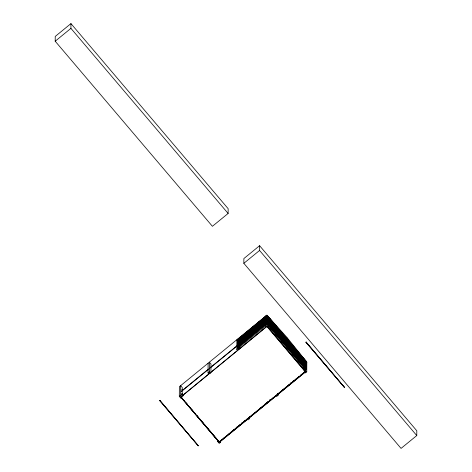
<?xml version="1.0" encoding="UTF-8"?>
<svg xmlns="http://www.w3.org/2000/svg" width="472" height="472" viewBox="0 0 472 472"><rect width="100%" height="100%" fill="white"/><g stroke="black" fill="none" stroke-linecap="round" stroke-linejoin="round"><path stroke-width="0.71" d="M55.194 41.217L55.23 36.444L70.947 23.6L228.153 208.683L228.123 213.45L212.4 226.3L55.194 41.217L70.918 28.367L70.947 23.6M159.796 400.757L159.937 400.403L198.264 445.774L159.796 400.757L159.937 400.403M181.749 397.572L180.9 398.268L179.301 396.386L179.372 386.698L266.892 315.166L286.864 337.332L306.824 362.177L306.753 371.871L305.478 372.915L304.676 371.971M181.378 396.285L180.581 395.341L180.646 385.653L182.245 387.53L182.18 396.533M180.735 397.046L266.981 326.323L305.313 371.694L219.073 442.175L180.735 397.046L266.981 326.323M198.128 445.887L198.269 445.533M208.848 373.83L208.052 372.892L208.117 363.198M210.524 373.258L209.326 371.847L209.397 362.154L210.99 364.036L210.937 372.343M220.518 440.972L220.512 442.352L219.232 443.397L217.633 441.515L217.645 440.134M219.073 442.175L218.123 440.818M237.593 350.336L236.797 349.398L236.867 339.704M237.445 347.681L237.387 339.203L237.445 347.681L266.19 324.187L266.137 315.709L266.19 324.187M267.299 327.651L268.421 326.742L268.485 317.048L266.892 315.166L266.822 324.86L238.885 347.705L238.873 349.292L238.077 348.354L238.083 346.967M239.693 347.463L239.705 345.386M243.847 263.317L243.876 258.55L259.6 245.7L416.805 430.783L416.77 435.556L401.052 448.4L243.847 263.317L259.565 250.467L259.6 245.7M247.18 418.965L247.977 419.903L249.257 418.859L249.269 417.472M265.588 319.674L265.547 325.904L266.344 326.842M267.63 324.606L267.807 318.771L306.139 363.9L306.104 369.623L267.63 324.606L267.807 318.771M267.677 317.691L267.825 316.146L306.157 361.281L306.151 362.708L267.677 317.691L267.825 316.146M275.931 395.471L276.728 396.409L278.008 395.365L278.014 393.978M305.006 368.532L304.995 370.119L268.261 326.872M306.753 371.871L305.154 369.989L305.166 368.602M305.201 363.759L305.225 360.301L306.824 362.177M306.009 342.395L306.145 342.041L344.477 387.412L306.009 342.395L306.145 342.041M305.962 369.735L305.968 368.785M306.003 364.254L306.139 363.9M306.009 362.82L306.151 362.231L267.683 317.213L306.015 362.584M344.342 387.524L344.483 387.17M266.249 315.845L237.499 339.574M255.529 326.5L261.73 321.438M264.544 319.131L266.12 317.615M267.825 316.387L292.298 345.474M267.819 316.865L276.675 327.562M267.819 317.337L306.151 362.708M267.807 319.007L306.139 364.378M267.807 319.249L306.139 364.614M267.801 319.485L306.133 364.856M267.801 319.727L276.657 330.424M256.632 329.161L257.759 328.235M259.447 326.854L260.573 325.934M261.7 325.013L266.096 321.19M267.801 320.199L306.127 365.57M267.795 320.441L306.127 365.812M181.342 391.253L208.577 368.998M210.276 367.605L236.944 345.811M267.795 320.677L306.127 366.048M181.342 391.494L208.577 369.24M209.71 368.308L236.944 346.053M267.795 320.919L275.701 330.5M267.789 321.397L306.121 366.762M267.789 321.633L306.121 367.004M267.789 321.869L306.116 367.24M267.783 322.111L306.116 367.476M267.783 322.346L306.116 367.717M267.783 322.588L276.161 332.731M237.327 347.545L266.078 323.816M267.777 323.06L306.11 368.431M267.777 323.302L306.11 368.673M267.777 323.538L305.968 369.021M267.772 323.78L277.571 335.592M179.301 396.386L180.581 395.341M208.052 372.892L209.326 371.847M236.797 349.398L238.077 348.354M267.772 324.258L306.104 369.623M284.592 339.191L286.864 337.332M303.944 361.346L304.8 360.649M217.633 441.515L218.489 440.818M304.039 370.903L305.154 369.989M305.968 369.263L267.636 324.128L305.962 369.499M269.488 400.268L270.615 399.347M290.345 383.382L291.472 382.462M292.599 381.541L293.726 380.621M233.41 429.992L234.537 429.072M236.23 427.685L237.357 426.765M238.484 425.844L239.611 424.924M241.304 423.543L242.431 422.623M243.558 421.697L244.685 420.776M259.34 408.799L260.467 407.879M264.414 404.651L265.541 403.731M266.668 402.811L267.795 401.89M269.488 400.51L270.615 399.589M231.156 431.915L232.283 430.995M233.41 430.069L234.537 429.148M236.23 427.768L237.357 426.847M238.484 425.927L239.611 425.001M241.304 423.62L242.431 422.7M243.558 421.779L244.685 420.859M259.34 408.882L260.467 407.956M264.414 404.734L265.541 403.814M266.668 402.893L267.795 401.967M269.488 400.586L270.615 399.666M277.495 394.114L278.622 393.194M282.451 390.073L283.578 389.152M285.271 387.766L286.398 386.845M287.525 385.925L288.652 385.004M290.345 383.624L291.472 382.703M292.599 381.777L293.726 380.857M295.979 379.016L297.106 378.096M298.233 377.175L299.36 376.249M301.053 374.868L302.18 373.948M303.307 373.027L304.434 372.107M219.073 441.934L234.389 429.414M235.528 428.487L237.227 427.095M238.366 426.169L239.499 425.242M241.198 423.85L267.866 402.055M269.005 401.129L273.548 397.501M274.108 396.958L299.077 376.556M300.192 375.641L301.909 374.237M302.994 373.346L305.313 371.452M220.442 440.984L222.135 439.521M223.262 438.683L224.389 437.68M226.082 436.376L227.209 435.379M228.336 434.535L229.463 433.532M231.156 432.234L232.283 431.231M233.41 430.387L234.537 429.39M236.23 428.086L245.245 420.635M246.372 419.791L247.499 418.794M249.192 417.49L250.319 416.487M252.013 415.189L253.139 414.186M254.266 413.342L255.393 412.345M259.34 409.2L268.356 401.749M269.482 400.905L271.176 399.442M272.303 398.604L273.43 397.601M275.123 396.297L276.25 395.3M277.495 394.356L278.622 393.43M280.197 392.155L281.324 391.229M282.451 390.309L297.106 378.332M298.233 377.411L299.478 376.385M301.053 375.11L302.18 374.184M303.307 373.263L304.434 372.343M219.993 441.58L247.499 419.112M248.744 418.086L276.25 395.619M277.495 394.592L305.113 372.019M219.993 441.822L247.617 419.248M248.744 418.328L276.362 395.754M277.489 394.828L305.113 372.255M181.803 389.4L182.782 390.48M70.918 28.367L228.123 213.45M259.565 250.467L416.77 435.556M306.009 342.153L344.477 387.412M267.689 316.258L306.157 361.517M306.157 361.753L267.683 316.736L306.157 361.994M293.242 346.584L297.502 351.599M298.446 352.714L300.339 354.944M301.289 356.059L305.549 361.074M278.568 329.792L279.512 330.907M266.131 315.945L237.499 339.816M266.131 316.181L237.499 340.052M266.131 316.423L237.499 340.288M266.131 316.659L237.493 340.53M266.125 316.901L237.493 340.766M267.671 318.883L306.139 364.142M266.125 317.137L237.493 341.008M266.125 317.379L237.487 341.244M306.133 365.092L267.659 320.075L306.133 365.334M266.12 318.093L237.487 341.958M278.073 332.093L279.023 333.208M266.12 318.329L237.481 342.2M266.114 318.571L237.481 342.436M266.114 318.806L237.481 342.678M266.114 319.042L237.475 342.914M306.127 366.284L267.653 321.267L306.121 366.526M266.108 319.284L237.475 343.15M276.645 331.615L277.595 332.731M279.489 334.961L280.433 336.076M266.108 319.52L237.475 343.392M266.108 319.762L237.475 343.628M266.108 319.998L237.469 343.87M266.102 320.24L237.469 344.106M266.102 320.476L237.469 344.348M266.102 320.712L237.463 344.584M306.116 367.953L267.642 322.937L306.11 368.195M266.096 320.954L237.463 344.82M277.583 334.4L278.999 336.07M266.096 321.668L237.457 345.539M266.09 321.904L237.457 345.775M266.09 322.146L237.457 346.011M278.993 337.262L280.415 338.937M266.09 322.382L237.457 346.253M266.084 322.624L237.451 346.489M266.084 322.86L237.451 346.731M266.084 323.102L237.451 346.967M266.084 323.338L237.445 347.209M266.078 323.574L237.445 347.445M266.822 324.86L268.421 326.742M266.981 326.565L305.313 371.694M237.487 341.486L266.238 317.986L237.487 341.722M237.463 345.062L266.208 321.568L237.463 345.297M277.206 394.427L278.008 395.365M248.461 417.921L249.257 418.859M182.511 393.831L183.455 395.029M182.192 393.63L183.142 394.745M182.033 393.672L183.455 395.347M182.033 393.913L182.977 395.029M182.033 393.99L182.977 395.105M181.897 394.026L182.977 395.341M182.033 394.309L182.977 395.424M181.891 394.344L182.977 395.66M182.027 394.627L182.977 395.743M182.027 394.863L182.971 395.978M219.71 441.414L220.512 442.352M181.531 397.489L182.475 398.604M183.897 400.274L184.841 401.389M186.263 403.058L187.685 404.734M189.101 406.404L190.523 408.073M191.467 409.189L192.889 410.858M194.311 412.534L195.727 414.204M196.677 415.319L198.57 417.549M199.514 418.658L200.936 420.334M202.352 422.003L203.774 423.673M204.718 424.788L206.14 426.464M207.562 428.133L208.978 429.803M209.928 430.918L211.816 433.148M212.766 434.264L214.182 435.933M215.132 437.048L217.026 439.279M181.531 397.566L182.475 398.681M183.425 399.796L184.841 401.466M185.791 402.581L187.685 404.811M188.629 405.926L192.889 410.941M193.833 412.056L195.727 414.28M196.677 415.395L200.93 420.41M201.88 421.526L206.14 426.541M207.084 427.656L217.97 440.47M180.741 396.804L217.834 440.506M181.39 397.684L217.97 440.706M159.796 400.516L198.264 445.774"/></g></svg>
